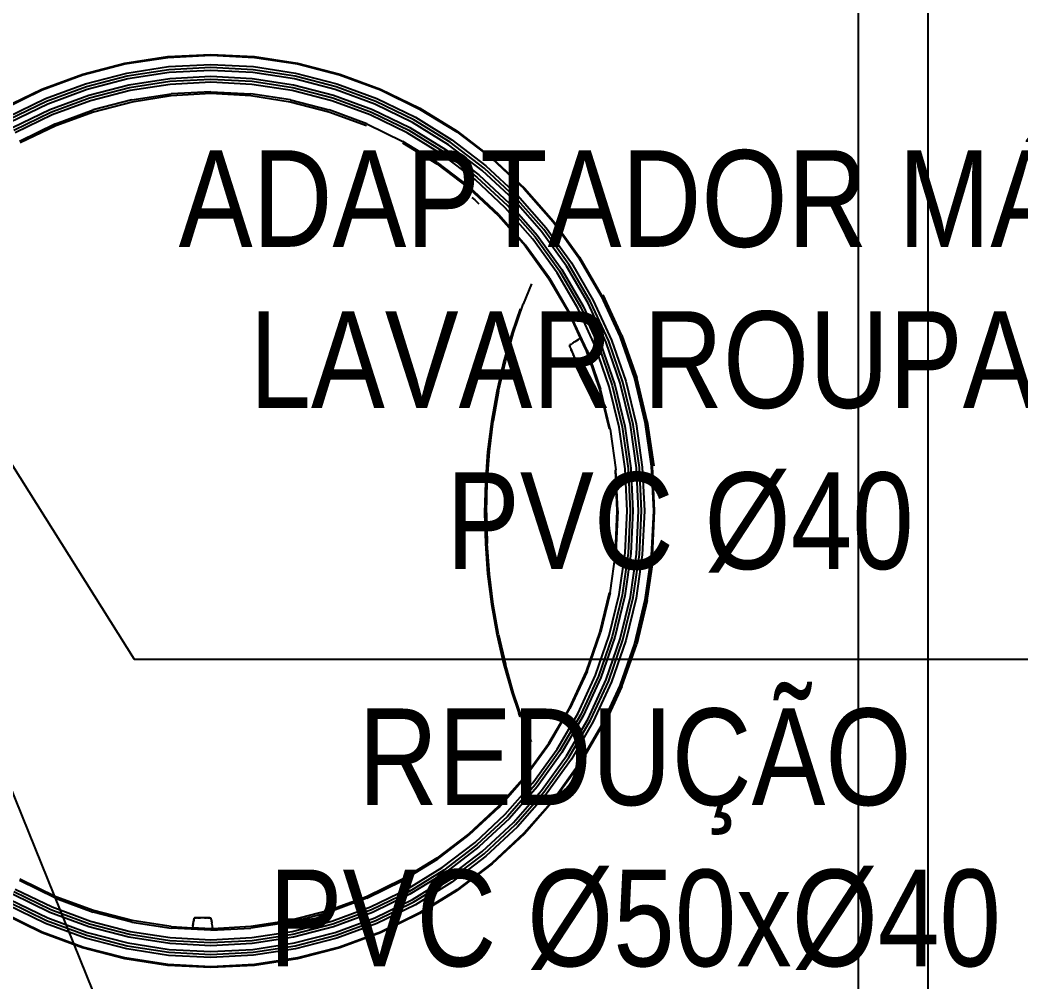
# Model space of a CAD drawing. Extents: x 41.9 to 126, y -21.3 to 38.1.
# Drawn here: x 90.602 to 92.674, y -14.603 to -12.612 of the extents above; entities that cross this region are included whole.
import ezdxf

# ---------------------------------------------------------------- set-up
doc = ezdxf.new("R2010")
doc.units = 0
doc.layers.add('ARQUITETURA_R07', color=8, linetype='CONTINUOUS')
doc.layers.add('LISTAGEM_TEXTO', color=7, linetype='CONTINUOUS')
doc.layers.add('RIOPREN_0.05', color=7, linetype='CONTINUOUS', lineweight=5)
doc.styles.add('ARIAL', font='arial.ttf')
doc.dimstyles.new('1_25 A.F', dxfattribs={"dimscale": 0, "dimtxt": 0.2, "dimasz": 0.1, "dimexe": 0.05, "dimexo": 0.05, "dimgap": -0.045, "dimtad": 1, "dimlfac": 0.25, "dimzin": 5, "dimdsep": 46, "dimtxsty": 'ARIAL', "dimcen": 0, "dimclrd": 256, "dimclre": 256, "dimclrt": 256, "dimadec": 0, "dimazin": 0, "dimtfac": 1, "dimtmove": 2, "dimatfit": 3, "dimfxl": 0.08, "dimtolj": 1, "dimtzin": 1, "dimlwd": -1, "dimlwe": -1, "dimarcsym": 0})

# ---------------------------------------------------------------- blocks, each defined once
blk = doc.blocks.new('VISTAS')
at = {"layer": 'ARQUITETURA_R07'}
for p, q in [((-0.42442, -1.29352), (-0.42442, 0.71648)), ((-0.46042, -1.03633), (-0.46042, -0.52124)), ((-0.8401, -0.54923), (-0.81794, -0.5458)), ((-0.84003, -0.54962), (-0.8179, -0.5462)), ((-0.81794, -0.5458), (-0.79553, -0.54464)), ((-0.8179, -0.5462), (-0.79553, -0.54504)), ((-0.79553, -0.54464), (-0.77303, -0.5458)), ((-0.79553, -0.54504), (-0.77307, -0.5462)), ((-0.77307, -0.5462), (-0.7508, -0.54962)), ((-0.77303, -0.5458), (-0.75072, -0.54923)), ((-0.86189, -0.55487), (-0.8401, -0.54923)), ((-0.86178, -0.55525), (-0.84003, -0.54962)), ((-0.83911, -0.55435), (-0.81744, -0.55099)), ((-0.81729, -0.55259), (-0.83881, -0.55593)), ((-0.81714, -0.55407), (-0.83853, -0.55738)), ((-0.81744, -0.55099), (-0.79553, -0.54986)), ((-0.79553, -0.55147), (-0.81729, -0.55259)), ((-0.79553, -0.55295), (-0.81714, -0.55407)), ((-0.79553, -0.54986), (-0.77353, -0.55099)), ((-0.77368, -0.5526), (-0.79553, -0.55147)), ((-0.77382, -0.55407), (-0.79553, -0.55295)), ((-0.75229, -0.55739), (-0.77382, -0.55407)), ((-0.75201, -0.55593), (-0.77368, -0.5526)), ((-0.77353, -0.55099), (-0.75171, -0.55435)), ((-0.7508, -0.54962), (-0.729, -0.55525)), ((-0.75072, -0.54923), (-0.72888, -0.55487)), ((-0.88308, -0.56266), (-0.86189, -0.55487)), ((-0.88293, -0.56304), (-0.86178, -0.55525)), ((-0.86043, -0.55986), (-0.83911, -0.55435)), ((-0.83881, -0.55593), (-0.85998, -0.5614)), ((-0.83853, -0.55738), (-0.85956, -0.56283)), ((-0.83796, -0.56035), (-0.81685, -0.55708)), ((-0.83768, -0.56178), (-0.81672, -0.55854)), ((-0.81685, -0.55708), (-0.79553, -0.55597)), ((-0.81672, -0.55854), (-0.79553, -0.55744)), ((-0.79553, -0.55907), (-0.81656, -0.56016)), ((-0.79553, -0.55597), (-0.77411, -0.55708)), ((-0.79553, -0.55744), (-0.77425, -0.55854)), ((-0.7744, -0.56016), (-0.79553, -0.55907)), ((-0.77425, -0.55854), (-0.75314, -0.56178)), ((-0.77411, -0.55708), (-0.75286, -0.56035)), ((-0.73122, -0.56283), (-0.75229, -0.55739)), ((-0.7308, -0.56141), (-0.75201, -0.55593)), ((-0.75171, -0.55435), (-0.73035, -0.55986)), ((-0.729, -0.55525), (-0.70785, -0.56304)), ((-0.72888, -0.55487), (-0.70771, -0.56267)), ((-0.90341, -0.57257), (-0.88308, -0.56266)), ((-0.90323, -0.57292), (-0.88293, -0.56304)), ((-0.88114, -0.56749), (-0.86043, -0.55986)), ((-0.85998, -0.5614), (-0.88055, -0.56898)), ((-0.85956, -0.56283), (-0.88, -0.57035)), ((-0.85871, -0.56572), (-0.83796, -0.56035)), ((-0.8583, -0.56712), (-0.83768, -0.56178)), ((-0.83737, -0.56338), (-0.85783, -0.56868)), ((-0.81656, -0.56016), (-0.83737, -0.56338)), ((-0.79553, -0.56399), (-0.81609, -0.56506)), ((-0.79553, -0.56399), (-0.77487, -0.56506)), ((-0.75345, -0.56338), (-0.7744, -0.56016)), ((-0.73294, -0.56868), (-0.75345, -0.56338)), ((-0.75314, -0.56178), (-0.73248, -0.56712)), ((-0.75286, -0.56035), (-0.73207, -0.56572)), ((-0.71079, -0.57035), (-0.73122, -0.56283)), ((-0.71023, -0.56898), (-0.7308, -0.56141)), ((-0.73035, -0.55986), (-0.70964, -0.56749)), ((-0.70785, -0.56304), (-0.68756, -0.57292)), ((-0.70771, -0.56267), (-0.68738, -0.57257)), ((-0.90103, -0.57717), (-0.88114, -0.56749)), ((-0.88055, -0.56898), (-0.9003, -0.57859)), ((-0.87888, -0.57314), (-0.85871, -0.56572)), ((-0.87834, -0.57449), (-0.8583, -0.56712)), ((-0.85783, -0.56868), (-0.87773, -0.576)), ((-0.83644, -0.56821), (-0.85645, -0.5734)), ((-0.85634, -0.5743), (-0.83634, -0.56913)), ((-0.83644, -0.56821), (-0.81609, -0.56506)), ((-0.83634, -0.56913), (-0.81603, -0.5659)), ((-0.81603, -0.5659), (-0.79552, -0.56477)), ((-0.79552, -0.56477), (-0.77492, -0.5659)), ((-0.77492, -0.5659), (-0.75448, -0.56913)), ((-0.75438, -0.56822), (-0.77487, -0.56506)), ((-0.75448, -0.56913), (-0.73913, -0.57309)), ((-0.75438, -0.56822), (-0.73432, -0.5734)), ((-0.71306, -0.576), (-0.73294, -0.56868)), ((-0.73248, -0.56712), (-0.71245, -0.57449)), ((-0.73207, -0.56572), (-0.71191, -0.57314)), ((-0.69049, -0.57859), (-0.71023, -0.56898)), ((-0.70964, -0.56749), (-0.68976, -0.57717)), ((-0.88, -0.57035), (-0.89962, -0.57991)), ((-0.89824, -0.58257), (-0.87888, -0.57314)), ((-0.89757, -0.58386), (-0.87834, -0.57449)), ((-0.87591, -0.58056), (-0.85645, -0.5734)), ((-0.87579, -0.5814), (-0.85634, -0.5743)), ((-0.73913, -0.57309), (-0.73444, -0.5743)), ((-0.73444, -0.5743), (-0.71499, -0.5814)), ((-0.71488, -0.58056), (-0.73432, -0.5734)), ((-0.71245, -0.57449), (-0.69321, -0.58386)), ((-0.71191, -0.57314), (-0.69255, -0.58257)), ((-0.69117, -0.57991), (-0.71079, -0.57035)), ((-0.68756, -0.57292), (-0.66829, -0.58481)), ((-0.68738, -0.57257), (-0.66808, -0.58447)), ((-0.87773, -0.576), (-0.89682, -0.5853)), ((-0.69396, -0.5853), (-0.71306, -0.576)), ((-0.67255, -0.59139), (-0.69117, -0.57991)), ((-0.67174, -0.59015), (-0.69049, -0.57859)), ((-0.68976, -0.57717), (-0.67088, -0.58882)), ((-0.87591, -0.58056), (-0.89458, -0.58965)), ((-0.89428, -0.59033), (-0.87579, -0.5814)), ((-0.71488, -0.58056), (-0.6962, -0.58965)), ((-0.69321, -0.58386), (-0.67496, -0.59512)), ((-0.69255, -0.58257), (-0.67418, -0.5939)), ((-0.66829, -0.58481), (-0.65025, -0.59858)), ((-0.66808, -0.58447), (-0.65001, -0.59827)), ((-0.69642, -0.59038), (-0.67872, -0.60124)), ((-0.67849, -0.60058), (-0.6962, -0.58965)), ((-0.67584, -0.59648), (-0.69396, -0.5853)), ((-0.65419, -0.60355), (-0.67174, -0.59015)), ((-0.67088, -0.58882), (-0.65321, -0.60231)), ((-0.67496, -0.59512), (-0.65787, -0.60817)), ((-0.67418, -0.5939), (-0.65697, -0.60704)), ((-0.65512, -0.60471), (-0.67255, -0.59139)), ((-0.67849, -0.60058), (-0.66189, -0.61325)), ((-0.65888, -0.60944), (-0.67584, -0.59648)), ((-0.65025, -0.59858), (-0.6336, -0.61411)), ((-0.65001, -0.59827), (-0.63334, -0.61383)), ((-0.67872, -0.60124), (-0.66215, -0.61384)), ((-0.63903, -0.61971), (-0.65512, -0.60471)), ((-0.638, -0.61866), (-0.65419, -0.60355)), ((-0.65321, -0.60231), (-0.6369, -0.61752)), ((-0.64322, -0.62404), (-0.65888, -0.60944)), ((-0.65787, -0.60817), (-0.64209, -0.62288)), ((-0.65697, -0.60704), (-0.6411, -0.62185)), ((-0.66215, -0.61384), (-0.64684, -0.62805)), ((-0.64658, -0.62753), (-0.66189, -0.61325)), ((-0.6336, -0.61411), (-0.61852, -0.63126)), ((-0.63334, -0.61383), (-0.61822, -0.631)), ((-0.66049, -0.61869), (-0.65904, -0.61997)), ((-0.6568, -0.62217), (-0.65904, -0.61997)), ((-0.62444, -0.63628), (-0.63903, -0.61971)), ((-0.62332, -0.63533), (-0.638, -0.61866)), ((-0.6369, -0.61752), (-0.62212, -0.63432)), ((-0.62903, -0.64017), (-0.64322, -0.62404)), ((-0.64209, -0.62288), (-0.62779, -0.63912)), ((-0.6411, -0.62185), (-0.62671, -0.6382)), ((-0.64684, -0.62805), (-0.63297, -0.64374)), ((-0.64658, -0.62753), (-0.63271, -0.64329)), ((-0.61852, -0.63126), (-0.60513, -0.64984)), ((-0.61822, -0.631), (-0.60481, -0.64962)), ((-0.6115, -0.65424), (-0.62444, -0.63628)), ((-0.61029, -0.6534), (-0.62332, -0.63533)), ((-0.62212, -0.63432), (-0.60901, -0.65252)), ((-0.61644, -0.65764), (-0.62903, -0.64017)), ((-0.62779, -0.63912), (-0.6151, -0.65672)), ((-0.62671, -0.6382), (-0.61394, -0.65592)), ((-0.63297, -0.64374), (-0.62065, -0.66076)), ((-0.62039, -0.66038), (-0.63271, -0.64329)), ((-0.60901, -0.65252), (-0.59769, -0.67196)), ((-0.60513, -0.64984), (-0.59357, -0.66968)), ((-0.60481, -0.64962), (-0.59324, -0.6695)), ((-0.60557, -0.67631), (-0.61644, -0.65764)), ((-0.6151, -0.65672), (-0.60415, -0.67553)), ((-0.61394, -0.65592), (-0.60292, -0.67485)), ((-0.60034, -0.67342), (-0.6115, -0.65424)), ((-0.59905, -0.67271), (-0.61029, -0.6534)), ((-0.62065, -0.66076), (-0.61006, -0.67884)), ((-0.62039, -0.66038), (-0.60976, -0.67863)), ((-0.62966, -0.6634), (-0.63393, -0.67394)), ((-0.5897, -0.69306), (-0.59905, -0.67271)), ((-0.59769, -0.67196), (-0.58828, -0.69245)), ((-0.59357, -0.66968), (-0.58396, -0.69061)), ((-0.59324, -0.6695), (-0.58362, -0.69045)), ((-0.58285, -0.69009), (-0.5925, -0.66905)), ((-0.63561, -0.67634), (-0.63991, -0.68888)), ((-0.63893, -0.6886), (-0.63393, -0.67394)), ((-0.59653, -0.69598), (-0.60557, -0.67631)), ((-0.60415, -0.67553), (-0.59505, -0.69535)), ((-0.60292, -0.67485), (-0.59376, -0.69479)), ((-0.59105, -0.69364), (-0.60034, -0.67342)), ((-0.61006, -0.67884), (-0.61002, -0.67894)), ((-0.60428, -0.69141), (-0.61002, -0.67894)), ((-0.60093, -0.69787), (-0.60976, -0.67863)), ((-0.64319, -0.70361), (-0.63893, -0.6886)), ((-0.63991, -0.68888), (-0.64418, -0.70385)), ((-0.60819, -0.69394), (-0.60836, -0.69404)), ((-0.60819, -0.69394), (-0.60791, -0.69376)), ((-0.60791, -0.69376), (-0.60786, -0.69373)), ((-0.60759, -0.69355), (-0.60786, -0.69373)), ((-0.60758, -0.69358), (-0.60786, -0.69373)), ((-0.60732, -0.69339), (-0.60759, -0.69355)), ((-0.60732, -0.69339), (-0.60758, -0.69358)), ((-0.60732, -0.69339), (-0.60553, -0.69222)), ((-0.60551, -0.69226), (-0.60732, -0.69339)), ((-0.6053, -0.69208), (-0.60553, -0.69222)), ((-0.6053, -0.69208), (-0.60551, -0.69226)), ((-0.6053, -0.69208), (-0.6048, -0.69175)), ((-0.60428, -0.69141), (-0.6048, -0.69175)), ((-0.60426, -0.69144), (-0.6048, -0.69175)), ((-0.60426, -0.69144), (-0.60428, -0.69141)), ((-0.60123, -0.69803), (-0.60426, -0.69144)), ((-0.58374, -0.7147), (-0.59105, -0.69364)), ((-0.58234, -0.71427), (-0.5897, -0.69306)), ((-0.58828, -0.69245), (-0.58087, -0.7138)), ((-0.58396, -0.69061), (-0.5764, -0.71241)), ((-0.58362, -0.69045), (-0.57604, -0.71229)), ((-0.58285, -0.69009), (-0.57524, -0.71202)), ((-0.60993, -0.69528), (-0.60991, -0.69522)), ((-0.60993, -0.69528), (-0.6099, -0.69524)), ((-0.60993, -0.69528), (-0.60991, -0.69532)), ((-0.60991, -0.69532), (-0.60992, -0.69536)), ((-0.60991, -0.6954), (-0.60992, -0.69536)), ((-0.6099, -0.69514), (-0.60991, -0.69522)), ((-0.60988, -0.69518), (-0.60991, -0.69522)), ((-0.60991, -0.69545), (-0.60991, -0.6954)), ((-0.60989, -0.69549), (-0.60991, -0.69545)), ((-0.6099, -0.69514), (-0.60987, -0.69508)), ((-0.6099, -0.69514), (-0.60986, -0.69511)), ((-0.60988, -0.69518), (-0.6099, -0.69514)), ((-0.60988, -0.69518), (-0.6099, -0.69524)), ((-0.60987, -0.69558), (-0.60989, -0.69549)), ((-0.60983, -0.69502), (-0.60987, -0.69508)), ((-0.60986, -0.69561), (-0.60987, -0.69558)), ((-0.60986, -0.69511), (-0.60982, -0.69505)), ((-0.60986, -0.69561), (-0.60985, -0.69564)), ((-0.60984, -0.69568), (-0.60986, -0.69561)), ((-0.60984, -0.69568), (-0.60985, -0.69564)), ((-0.60985, -0.69564), (-0.60982, -0.69571)), ((-0.60984, -0.69568), (-0.60982, -0.69571)), ((-0.60981, -0.69574), (-0.60984, -0.69568)), ((-0.60983, -0.69502), (-0.60978, -0.69496)), ((-0.60982, -0.69505), (-0.60976, -0.695)), ((-0.60981, -0.69574), (-0.60982, -0.69571)), ((-0.60979, -0.6958), (-0.60981, -0.69574)), ((-0.60978, -0.69583), (-0.6098, -0.69577)), ((-0.60977, -0.69586), (-0.60979, -0.6958)), ((-0.60978, -0.69583), (-0.60979, -0.6958)), ((-0.60952, -0.69478), (-0.60978, -0.69496)), ((-0.60976, -0.695), (-0.60978, -0.69496)), ((-0.60975, -0.6959), (-0.60978, -0.69583)), ((-0.60978, -0.69583), (-0.60977, -0.69586)), ((-0.60977, -0.69586), (-0.60974, -0.69592)), ((-0.60951, -0.69482), (-0.60976, -0.695)), ((-0.60974, -0.69592), (-0.60975, -0.6959)), ((-0.60961, -0.6954), (-0.60974, -0.69506)), ((-0.60973, -0.69596), (-0.60974, -0.69592)), ((-0.60971, -0.696), (-0.60973, -0.69596)), ((-0.6097, -0.69603), (-0.60971, -0.696)), ((-0.60969, -0.69607), (-0.6097, -0.69603)), ((-0.60969, -0.69607), (-0.60967, -0.69612)), ((-0.60967, -0.69612), (-0.60966, -0.69615)), ((-0.60966, -0.69615), (-0.60964, -0.6962)), ((-0.60962, -0.69626), (-0.60964, -0.6962)), ((-0.60963, -0.69623), (-0.60964, -0.6962)), ((-0.60961, -0.69629), (-0.60963, -0.69623)), ((-0.60963, -0.69623), (-0.60962, -0.69626)), ((-0.60962, -0.69626), (-0.60961, -0.69629)), ((-0.60959, -0.69632), (-0.60962, -0.69626)), ((-0.60961, -0.69629), (-0.60959, -0.69632)), ((-0.60959, -0.69632), (-0.60958, -0.69635)), ((-0.60958, -0.69635), (-0.60956, -0.6964)), ((-0.60956, -0.6964), (-0.60955, -0.69643)), ((-0.60955, -0.69643), (-0.60953, -0.69648)), ((-0.60953, -0.69648), (-0.60952, -0.69651)), ((-0.60952, -0.69478), (-0.60886, -0.69435)), ((-0.60952, -0.69651), (-0.6095, -0.69655)), ((-0.60951, -0.69482), (-0.60884, -0.69439)), ((-0.6095, -0.69655), (-0.60949, -0.69658)), ((-0.60949, -0.69658), (-0.60947, -0.69663)), ((-0.60947, -0.69663), (-0.60942, -0.69676)), ((-0.60942, -0.69676), (-0.6094, -0.69679)), ((-0.6094, -0.69679), (-0.60939, -0.69684)), ((-0.60939, -0.69684), (-0.6093, -0.69705)), ((-0.6093, -0.69705), (-0.60927, -0.69713)), ((-0.60928, -0.69696), (-0.60739, -0.70168)), ((-0.60927, -0.69713), (-0.60924, -0.69722)), ((-0.60924, -0.69722), (-0.60918, -0.69735)), ((-0.60918, -0.69735), (-0.60917, -0.69738)), ((-0.60911, -0.69754), (-0.60917, -0.69738)), ((-0.60908, -0.69758), (-0.60911, -0.69754)), ((-0.60889, -0.69809), (-0.60908, -0.69758)), ((-0.60886, -0.69816), (-0.60889, -0.69809)), ((-0.60886, -0.69435), (-0.60883, -0.69434)), ((-0.60886, -0.69816), (-0.60884, -0.69822)), ((-0.60883, -0.69434), (-0.60884, -0.69439)), ((-0.60884, -0.69822), (-0.60882, -0.69826)), ((-0.60883, -0.69434), (-0.60862, -0.69421)), ((-0.60882, -0.69826), (-0.60879, -0.69833)), ((-0.60879, -0.69833), (-0.60797, -0.70039)), ((-0.60862, -0.69421), (-0.60855, -0.69416)), ((-0.60846, -0.6941), (-0.60855, -0.69416)), ((-0.6084, -0.69407), (-0.60846, -0.6941)), ((-0.60836, -0.69404), (-0.6084, -0.69407)), ((-0.59991, -0.70185), (-0.60123, -0.69803)), ((-0.60093, -0.69787), (-0.59397, -0.71791)), ((-0.58942, -0.71648), (-0.59653, -0.69598)), ((-0.59505, -0.69535), (-0.58788, -0.716)), ((-0.59376, -0.69479), (-0.58655, -0.71558)), ((-0.64418, -0.70385), (-0.64768, -0.7191)), ((-0.64669, -0.7189), (-0.64319, -0.70361)), ((-0.60795, -0.70042), (-0.60797, -0.70039)), ((-0.60794, -0.70047), (-0.60795, -0.70042)), ((-0.60792, -0.70051), (-0.60794, -0.70047)), ((-0.6079, -0.70055), (-0.60792, -0.70051)), ((-0.6079, -0.70055), (-0.60787, -0.70064)), ((-0.60787, -0.70064), (-0.60779, -0.70084)), ((-0.60779, -0.70084), (-0.60776, -0.7009)), ((-0.60776, -0.7009), (-0.60768, -0.70108)), ((-0.60768, -0.70108), (-0.60766, -0.70113)), ((-0.60766, -0.70113), (-0.60766, -0.70116)), ((-0.60766, -0.70116), (-0.60764, -0.70121)), ((-0.60761, -0.70128), (-0.60764, -0.70121)), ((-0.60761, -0.70128), (-0.6076, -0.70131)), ((-0.60758, -0.70135), (-0.6076, -0.70131)), ((-0.60757, -0.70138), (-0.60758, -0.70135)), ((-0.60755, -0.70143), (-0.60757, -0.70138)), ((-0.60753, -0.70147), (-0.60755, -0.70143)), ((-0.60749, -0.70156), (-0.60753, -0.70147)), ((-0.60748, -0.7016), (-0.60749, -0.70156)), ((-0.60747, -0.70163), (-0.60748, -0.7016)), ((-0.60745, -0.70168), (-0.60747, -0.70163)), ((-0.60744, -0.70171), (-0.60745, -0.70168)), ((-0.6074, -0.70179), (-0.60744, -0.70171)), ((-0.6074, -0.70179), (-0.60738, -0.70183)), ((-0.60736, -0.70189), (-0.60738, -0.70183)), ((-0.60736, -0.70189), (-0.60734, -0.70195)), ((-0.60736, -0.70189), (-0.60735, -0.70192)), ((-0.60735, -0.70192), (-0.60734, -0.70195)), ((-0.60732, -0.70199), (-0.60734, -0.70195)), ((-0.60731, -0.70203), (-0.60732, -0.70199)), ((-0.60731, -0.70203), (-0.60729, -0.70207)), ((-0.60729, -0.70207), (-0.60728, -0.7021)), ((-0.60725, -0.70216), (-0.60728, -0.7021)), ((-0.60722, -0.70223), (-0.60725, -0.70216)), ((-0.60721, -0.70226), (-0.60722, -0.70223)), ((-0.60719, -0.70231), (-0.60721, -0.70226)), ((-0.60719, -0.70231), (-0.60717, -0.70235)), ((-0.60717, -0.70235), (-0.60717, -0.70237)), ((-0.60717, -0.70237), (-0.60714, -0.70244)), ((-0.60714, -0.70244), (-0.60712, -0.70248)), ((-0.60712, -0.70248), (-0.60711, -0.70251)), ((-0.60711, -0.70251), (-0.60709, -0.70255)), ((-0.60709, -0.70255), (-0.60706, -0.70262)), ((-0.60707, -0.70259), (-0.60709, -0.70255)), ((-0.60707, -0.70259), (-0.60706, -0.70262)), ((-0.60706, -0.70262), (-0.60704, -0.70266)), ((-0.60704, -0.70266), (-0.60703, -0.70269)), ((-0.60701, -0.70275), (-0.60703, -0.70269)), ((-0.60699, -0.70279), (-0.60701, -0.70275)), ((-0.60701, -0.70275), (-0.60698, -0.70282)), ((-0.60696, -0.70285), (-0.60699, -0.70279)), ((-0.60696, -0.70285), (-0.60698, -0.70282)), ((-0.60696, -0.70285), (-0.60694, -0.7029)), ((-0.60696, -0.70285), (-0.60695, -0.70288)), ((-0.60694, -0.7029), (-0.60695, -0.70288)), ((-0.60694, -0.7029), (-0.60693, -0.70292)), ((-0.60694, -0.7029), (-0.60691, -0.70297)), ((-0.60693, -0.70292), (-0.60691, -0.70297)), ((-0.60691, -0.70297), (-0.6069, -0.703)), ((-0.60691, -0.70297), (-0.60689, -0.70303)), ((-0.60689, -0.70303), (-0.6069, -0.703)), ((-0.60686, -0.70306), (-0.6069, -0.703)), ((-0.60689, -0.70303), (-0.60686, -0.70306)), ((-0.60686, -0.70306), (-0.60683, -0.70313)), ((-0.60686, -0.70306), (-0.60685, -0.70309)), ((-0.60683, -0.70313), (-0.60685, -0.70309)), ((-0.60681, -0.70314), (-0.60685, -0.70309)), ((-0.60683, -0.70313), (-0.60679, -0.70317)), ((-0.60675, -0.7032), (-0.60681, -0.70314)), ((-0.60674, -0.70323), (-0.60679, -0.70317)), ((-0.60679, -0.70317), (-0.60678, -0.70321)), ((-0.60679, -0.70317), (-0.60675, -0.7032)), ((-0.60673, -0.70326), (-0.60678, -0.70321)), ((-0.60674, -0.70323), (-0.60678, -0.70321)), ((-0.60675, -0.7032), (-0.6067, -0.70323)), ((-0.60674, -0.70323), (-0.60669, -0.70326)), ((-0.6067, -0.70323), (-0.60674, -0.70323)), ((-0.60674, -0.70323), (-0.60673, -0.70326)), ((-0.60673, -0.70326), (-0.60668, -0.70328)), ((-0.60668, -0.70328), (-0.6067, -0.70323)), ((-0.60669, -0.70326), (-0.60667, -0.70331)), ((-0.60664, -0.70327), (-0.60668, -0.70328)), ((-0.60663, -0.7033), (-0.60668, -0.70328)), ((-0.60668, -0.70328), (-0.60667, -0.70331)), ((-0.60667, -0.70331), (-0.60663, -0.7033)), ((-0.60661, -0.70334), (-0.60667, -0.70331)), ((-0.60657, -0.7033), (-0.60664, -0.70327)), ((-0.60663, -0.7033), (-0.60656, -0.70333)), ((-0.60661, -0.70334), (-0.60656, -0.70333)), ((-0.60661, -0.70334), (-0.60655, -0.70336)), ((-0.6065, -0.70331), (-0.60657, -0.7033)), ((-0.60649, -0.70334), (-0.60656, -0.70333)), ((-0.60647, -0.70338), (-0.60655, -0.70336)), ((-0.60644, -0.70329), (-0.60653, -0.70308)), ((-0.60643, -0.70332), (-0.6065, -0.70331)), ((-0.60649, -0.70334), (-0.60643, -0.70332)), ((-0.60649, -0.70334), (-0.60641, -0.70336)), ((-0.60647, -0.70338), (-0.6064, -0.70339)), ((-0.60639, -0.70334), (-0.60643, -0.70332)), ((-0.60639, -0.70334), (-0.60641, -0.70336)), ((-0.6064, -0.70339), (-0.6061, -0.70333)), ((-0.60622, -0.70329), (-0.60639, -0.70334)), ((-0.60613, -0.70326), (-0.60622, -0.70329)), ((-0.60611, -0.70329), (-0.60622, -0.70329)), ((-0.60611, -0.70329), (-0.60605, -0.7033)), ((-0.6061, -0.70333), (-0.60611, -0.70329)), ((-0.6061, -0.70333), (-0.60605, -0.7033)), ((-0.60605, -0.7033), (-0.60568, -0.7032)), ((-0.60568, -0.7032), (-0.60598, -0.70322)), ((-0.6055, -0.70316), (-0.60568, -0.7032)), ((-0.60536, -0.70309), (-0.6055, -0.70316)), ((-0.6055, -0.70316), (-0.60534, -0.70312)), ((-0.6055, -0.70316), (-0.60533, -0.70316)), ((-0.60483, -0.70299), (-0.60534, -0.70312)), ((-0.60533, -0.70316), (-0.60483, -0.70299)), ((-0.60397, -0.70279), (-0.60483, -0.70299)), ((-0.60389, -0.70278), (-0.60397, -0.70279)), ((-0.60388, -0.7028), (-0.60397, -0.70279)), ((-0.60284, -0.7025), (-0.6039, -0.70275)), ((-0.60389, -0.70278), (-0.60284, -0.7025)), ((-0.60388, -0.7028), (-0.60151, -0.70225)), ((-0.60284, -0.7025), (-0.60152, -0.70222)), ((-0.59991, -0.70185), (-0.60152, -0.70222)), ((-0.5999, -0.70188), (-0.60151, -0.70225)), ((-0.5999, -0.70188), (-0.59991, -0.70185)), ((-0.59429, -0.71803), (-0.5999, -0.70188)), ((-0.57848, -0.7364), (-0.58374, -0.7147)), ((-0.57704, -0.7361), (-0.58234, -0.71427)), ((-0.58087, -0.7138), (-0.57553, -0.73579)), ((-0.5764, -0.71241), (-0.57095, -0.73485)), ((-0.57604, -0.71229), (-0.57058, -0.73478)), ((-0.56975, -0.73459), (-0.57524, -0.71202)), ((-0.64768, -0.7191), (-0.65041, -0.73458)), ((-0.64669, -0.7189), (-0.64942, -0.73443)), ((-0.58931, -0.73863), (-0.59429, -0.71803)), ((-0.58896, -0.73855), (-0.59397, -0.71791)), ((-0.5843, -0.73759), (-0.58942, -0.71648)), ((-0.58788, -0.716), (-0.58272, -0.73727)), ((-0.58655, -0.71558), (-0.58135, -0.73699)), ((-0.65041, -0.73458), (-0.65237, -0.75023)), ((-0.65137, -0.75013), (-0.64942, -0.73443)), ((-0.57095, -0.73485), (-0.56768, -0.75772)), ((-0.57058, -0.73478), (-0.56731, -0.75768)), ((-0.56975, -0.73459), (-0.56644, -0.75758)), ((-0.58896, -0.73855), (-0.58597, -0.75958)), ((-0.58123, -0.75909), (-0.5843, -0.73759)), ((-0.58272, -0.73727), (-0.57963, -0.75894)), ((-0.58135, -0.73699), (-0.57824, -0.75879)), ((-0.57532, -0.75849), (-0.57848, -0.7364)), ((-0.57386, -0.75835), (-0.57704, -0.7361)), ((-0.57553, -0.73579), (-0.57233, -0.75819)), ((-0.65237, -0.75023), (-0.65354, -0.766)), ((-0.65255, -0.76595), (-0.65137, -0.75013)), ((-0.58639, -0.75963), (-0.58546, -0.78084)), ((-0.58497, -0.78082), (-0.58597, -0.75958)), ((-0.58021, -0.78082), (-0.58123, -0.75909)), ((-0.57963, -0.75894), (-0.5786, -0.78082)), ((-0.57824, -0.75879), (-0.5772, -0.78082)), ((-0.57427, -0.78081), (-0.57532, -0.75849)), ((-0.57281, -0.78082), (-0.57386, -0.75835)), ((-0.57233, -0.75819), (-0.57127, -0.78081)), ((-0.56768, -0.75772), (-0.5666, -0.78081)), ((-0.56731, -0.75768), (-0.56622, -0.78081)), ((-0.65354, -0.766), (-0.65394, -0.78183)), ((-0.65294, -0.78183), (-0.65255, -0.76595)), ((-0.65394, -0.78183), (-0.65354, -0.79766)), ((-0.65294, -0.78183), (-0.65255, -0.79771)), ((-0.58546, -0.78084), (-0.58639, -0.80208)), ((-0.58497, -0.78082), (-0.58597, -0.8021)), ((-0.58123, -0.80258), (-0.58021, -0.78082)), ((-0.5786, -0.78082), (-0.57963, -0.80274)), ((-0.5772, -0.78082), (-0.57824, -0.80288)), ((-0.57532, -0.80317), (-0.57427, -0.78081)), ((-0.57386, -0.80332), (-0.57281, -0.78082)), ((-0.57127, -0.78081), (-0.57233, -0.80348)), ((-0.5666, -0.78081), (-0.56769, -0.80395)), ((-0.56622, -0.78081), (-0.56731, -0.80399)), ((-0.65354, -0.79766), (-0.65237, -0.81343)), ((-0.65137, -0.81353), (-0.65255, -0.79771)), ((-0.58897, -0.82318), (-0.58597, -0.8021)), ((-0.5843, -0.82414), (-0.58123, -0.80258)), ((-0.57963, -0.80274), (-0.58272, -0.82446)), ((-0.57824, -0.80288), (-0.58135, -0.82474)), ((-0.57848, -0.82533), (-0.57532, -0.80317)), ((-0.57704, -0.82563), (-0.57386, -0.80332)), ((-0.57233, -0.80348), (-0.57553, -0.82593)), ((-0.56769, -0.80395), (-0.57095, -0.82687)), ((-0.56731, -0.80399), (-0.57058, -0.82695)), ((-0.56975, -0.82712), (-0.56644, -0.80407)), ((-0.65237, -0.81343), (-0.65041, -0.82909)), ((-0.64942, -0.82924), (-0.65137, -0.81353)), ((-0.59429, -0.84373), (-0.58931, -0.82311)), ((-0.58897, -0.82318), (-0.59397, -0.84384)), ((-0.58942, -0.84526), (-0.5843, -0.82414)), ((-0.58272, -0.82446), (-0.58788, -0.84575)), ((-0.58135, -0.82474), (-0.58655, -0.84616)), ((-0.58374, -0.84704), (-0.57848, -0.82533)), ((-0.58234, -0.84748), (-0.57704, -0.82563)), ((-0.57553, -0.82593), (-0.58087, -0.84794)), ((-0.57095, -0.82687), (-0.5764, -0.84934)), ((-0.57058, -0.82695), (-0.57604, -0.84945)), ((-0.56975, -0.82712), (-0.57524, -0.84972)), ((-0.65041, -0.82909), (-0.64768, -0.84457)), ((-0.64669, -0.84476), (-0.64942, -0.82924)), ((-0.60123, -0.86372), (-0.59429, -0.84373)), ((-0.60093, -0.86388), (-0.59397, -0.84384)), ((-0.64768, -0.84457), (-0.64418, -0.85982)), ((-0.64669, -0.84476), (-0.64319, -0.86006)), ((-0.59653, -0.86576), (-0.58942, -0.84526)), ((-0.58788, -0.84575), (-0.59505, -0.8664)), ((-0.58655, -0.84616), (-0.59376, -0.86695)), ((-0.59105, -0.8681), (-0.58374, -0.84704)), ((-0.5897, -0.86869), (-0.58234, -0.84748)), ((-0.58087, -0.84794), (-0.58828, -0.86929)), ((-0.5764, -0.84934), (-0.58396, -0.87113)), ((-0.57604, -0.84945), (-0.58362, -0.87128)), ((-0.58285, -0.87164), (-0.57524, -0.84972)), ((-0.64418, -0.85982), (-0.63991, -0.87478)), ((-0.63894, -0.87506), (-0.64319, -0.86006)), ((-0.61006, -0.88291), (-0.60123, -0.86372)), ((-0.60093, -0.86388), (-0.60976, -0.88311)), ((-0.60557, -0.88543), (-0.59653, -0.86576)), ((-0.59505, -0.8664), (-0.60415, -0.88622)), ((-0.59376, -0.86695), (-0.60292, -0.88689)), ((-0.60034, -0.88832), (-0.59105, -0.8681)), ((-0.59905, -0.88904), (-0.5897, -0.86869)), ((-0.58828, -0.86929), (-0.59769, -0.88978)), ((-0.63991, -0.87478), (-0.63626, -0.88549)), ((-0.63393, -0.88972), (-0.63894, -0.87506)), ((-0.58396, -0.87113), (-0.59357, -0.89205)), ((-0.58362, -0.87128), (-0.59324, -0.89224)), ((-0.58285, -0.87164), (-0.5925, -0.89268)), ((-0.63561, -0.88734), (-0.63626, -0.88549)), ((-0.62065, -0.90102), (-0.61006, -0.88291)), ((-0.62039, -0.90136), (-0.60976, -0.88311)), ((-0.61644, -0.9041), (-0.60557, -0.88543)), ((-0.62965, -0.90028), (-0.63393, -0.88972)), ((-0.60415, -0.88622), (-0.6151, -0.90502)), ((-0.60292, -0.88689), (-0.61394, -0.90582)), ((-0.6115, -0.9075), (-0.60034, -0.88832)), ((-0.61029, -0.90834), (-0.59905, -0.88904)), ((-0.59769, -0.88978), (-0.60901, -0.90922)), ((-0.59357, -0.89205), (-0.60513, -0.9119)), ((-0.59324, -0.89224), (-0.60481, -0.91212)), ((-0.59319, -0.89259), (-0.5932, -0.89262)), ((-0.62067, -0.90112), (-0.63297, -0.91803)), ((-0.62065, -0.90102), (-0.62067, -0.90112)), ((-0.62039, -0.90136), (-0.6327, -0.91845)), ((-0.62903, -0.92157), (-0.61644, -0.9041)), ((-0.6151, -0.90502), (-0.62779, -0.92262)), ((-0.61394, -0.90582), (-0.62671, -0.92354)), ((-0.62444, -0.92546), (-0.6115, -0.9075)), ((-0.62331, -0.92641), (-0.61029, -0.90834)), ((-0.60901, -0.90922), (-0.62212, -0.92742)), ((-0.60513, -0.9119), (-0.61851, -0.93048)), ((-0.60481, -0.91212), (-0.61822, -0.93073)), ((-0.63297, -0.91803), (-0.64684, -0.93372)), ((-0.64658, -0.93421), (-0.6327, -0.91845)), ((-0.64322, -0.93769), (-0.62903, -0.92157)), ((-0.62779, -0.92262), (-0.64209, -0.93886)), ((-0.62671, -0.92354), (-0.6411, -0.93988)), ((-0.63902, -0.94202), (-0.62444, -0.92546)), ((-0.63799, -0.94309), (-0.62331, -0.92641)), ((-0.62212, -0.92742), (-0.6369, -0.94421)), ((-0.61851, -0.93048), (-0.6336, -0.94762)), ((-0.61822, -0.93073), (-0.63333, -0.9479)), ((-0.64684, -0.93372), (-0.66214, -0.94793)), ((-0.64658, -0.93421), (-0.66189, -0.94849)), ((-0.65888, -0.9523), (-0.64322, -0.93769)), ((-0.64209, -0.93886), (-0.65786, -0.95357)), ((-0.6411, -0.93988), (-0.65697, -0.95469)), ((-0.65511, -0.95703), (-0.63902, -0.94202)), ((-0.65419, -0.95819), (-0.63799, -0.94309)), ((-0.6369, -0.94421), (-0.65321, -0.95943)), ((-0.6336, -0.94762), (-0.65025, -0.96315)), ((-0.66214, -0.94793), (-0.67872, -0.96053)), ((-0.67848, -0.96116), (-0.66189, -0.94849)), ((-0.67584, -0.96526), (-0.65888, -0.9523)), ((-0.63333, -0.9479), (-0.65001, -0.96346)), ((-0.65786, -0.95357), (-0.67496, -0.96662)), ((-0.65697, -0.95469), (-0.67418, -0.96783)), ((-0.67255, -0.97035), (-0.65511, -0.95703)), ((-0.67872, -0.96053), (-0.69641, -0.9714)), ((-0.67848, -0.96116), (-0.6962, -0.97209)), ((-0.67174, -0.97159), (-0.65419, -0.95819)), ((-0.65321, -0.95943), (-0.67088, -0.97292)), ((-0.65025, -0.96315), (-0.66829, -0.97693)), ((-0.69396, -0.97644), (-0.67584, -0.96526)), ((-0.67496, -0.96662), (-0.69321, -0.97788)), ((-0.67418, -0.96783), (-0.69255, -0.97917)), ((-0.65001, -0.96346), (-0.66808, -0.97726)), ((-0.87591, -0.98118), (-0.89458, -0.97209)), ((-0.8758, -0.9804), (-0.89437, -0.9714)), ((-0.69641, -0.9714), (-0.71499, -0.9804)), ((-0.71487, -0.98118), (-0.6962, -0.97209)), ((-0.69117, -0.98183), (-0.67255, -0.97035)), ((-0.69048, -0.98315), (-0.67174, -0.97159)), ((-0.67088, -0.97292), (-0.68975, -0.98456)), ((-0.87834, -0.98725), (-0.89757, -0.97788)), ((-0.89682, -0.97644), (-0.87773, -0.98573)), ((-0.71305, -0.98573), (-0.69396, -0.97644)), ((-0.69321, -0.97788), (-0.71245, -0.98725)), ((-0.66829, -0.97693), (-0.68755, -0.98881)), ((-0.66808, -0.97726), (-0.68737, -0.98917)), ((-0.9003, -0.98315), (-0.88055, -0.99277)), ((-0.89962, -0.98183), (-0.88, -0.99139)), ((-0.87888, -0.9886), (-0.89824, -0.97917)), ((-0.87591, -0.98118), (-0.85645, -0.98834)), ((-0.87573, -0.98044), (-0.8758, -0.9804)), ((-0.85634, -0.9875), (-0.87573, -0.98044)), ((-0.71505, -0.98043), (-0.73444, -0.9875)), ((-0.71487, -0.98118), (-0.73432, -0.98834)), ((-0.71505, -0.98043), (-0.71499, -0.9804)), ((-0.69255, -0.97917), (-0.71191, -0.98859)), ((-0.71079, -0.99139), (-0.69117, -0.98183)), ((-0.71023, -0.99277), (-0.69048, -0.98315)), ((-0.88308, -0.99907), (-0.90341, -0.98917)), ((-0.88293, -0.9987), (-0.90323, -0.98881)), ((-0.88115, -0.99425), (-0.90103, -0.98456)), ((-0.85871, -0.99602), (-0.87888, -0.9886)), ((-0.8583, -0.99462), (-0.87834, -0.98725)), ((-0.87773, -0.98573), (-0.85784, -0.99306)), ((-0.83644, -0.99352), (-0.85645, -0.98834)), ((-0.83634, -0.99267), (-0.85634, -0.9875)), ((-0.73444, -0.9875), (-0.75448, -0.99267)), ((-0.75438, -0.99352), (-0.73432, -0.98834)), ((-0.73294, -0.99306), (-0.71305, -0.98573)), ((-0.71245, -0.98725), (-0.73248, -0.99462)), ((-0.71191, -0.98859), (-0.73207, -0.99602)), ((-0.68975, -0.98456), (-0.70964, -0.99425)), ((-0.68755, -0.98881), (-0.70785, -0.9987)), ((-0.68737, -0.98917), (-0.70771, -0.99907)), ((-0.86043, -1.00187), (-0.88115, -0.99425)), ((-0.88055, -0.99277), (-0.85998, -1.00034)), ((-0.88, -0.99139), (-0.85956, -0.99891)), ((-0.85784, -0.99306), (-0.83737, -0.99836)), ((-0.83644, -0.99352), (-0.81609, -0.99668)), ((-0.81603, -0.99591), (-0.83634, -0.99267)), ((-0.80471, -0.99434), (-0.80507, -0.9965)), ((-0.80484, -0.99547), (-0.80465, -0.99434)), ((-0.80468, -0.99434), (-0.80484, -0.99547)), ((-0.80471, -0.99434), (-0.80452, -0.99339)), ((-0.80468, -0.99434), (-0.80452, -0.99339)), ((-0.80452, -0.99339), (-0.80444, -0.99283)), ((-0.80447, -0.99283), (-0.80452, -0.99339)), ((-0.80441, -0.99267), (-0.80447, -0.99283)), ((-0.80441, -0.99267), (-0.80444, -0.99283)), ((-0.80441, -0.99267), (-0.80438, -0.99248)), ((-0.8044, -0.99283), (-0.80441, -0.99267)), ((-0.80432, -0.99209), (-0.80438, -0.99248)), ((-0.80438, -0.99248), (-0.80429, -0.99218)), ((-0.80427, -0.99172), (-0.80434, -0.99203)), ((-0.80434, -0.99203), (-0.80432, -0.99209)), ((-0.80434, -0.99203), (-0.80429, -0.99203)), ((-0.80429, -0.99203), (-0.80432, -0.99209)), ((-0.80429, -0.99203), (-0.80425, -0.99193)), ((-0.80424, -0.99165), (-0.80427, -0.99172)), ((-0.80426, -0.99203), (-0.80425, -0.99193)), ((-0.80425, -0.99193), (-0.80423, -0.99174)), ((-0.8042, -0.99165), (-0.80424, -0.99172)), ((-0.80424, -0.99165), (-0.8042, -0.99165)), ((-0.80423, -0.99174), (-0.80424, -0.99172)), ((-0.80423, -0.99174), (-0.80419, -0.99172)), ((-0.8042, -0.99165), (-0.80416, -0.99159)), ((-0.8042, -0.99165), (-0.80419, -0.99159)), ((-0.8042, -0.99165), (-0.80419, -0.99172)), ((-0.80415, -0.99153), (-0.80419, -0.99159)), ((-0.80419, -0.99172), (-0.80416, -0.99165)), ((-0.80417, -0.99172), (-0.80395, -0.99172)), ((-0.80411, -0.99153), (-0.80416, -0.99159)), ((-0.80416, -0.99165), (-0.80412, -0.99159)), ((-0.80415, -0.99153), (-0.8041, -0.99149)), ((-0.80415, -0.99153), (-0.80411, -0.99153)), ((-0.80412, -0.99159), (-0.80408, -0.99153)), ((-0.80411, -0.99153), (-0.80407, -0.99149)), ((-0.80407, -0.99149), (-0.8041, -0.99149)), ((-0.80408, -0.99153), (-0.80402, -0.99149)), ((-0.80403, -0.99145), (-0.80407, -0.99149)), ((-0.80402, -0.99149), (-0.80407, -0.99149)), ((-0.80403, -0.99145), (-0.80396, -0.99142)), ((-0.804, -0.99145), (-0.80403, -0.99145)), ((-0.80402, -0.99149), (-0.80396, -0.99145)), ((-0.804, -0.99145), (-0.80402, -0.99149)), ((-0.804, -0.99145), (-0.80393, -0.99142)), ((-0.804, -0.99145), (-0.80396, -0.99142)), ((-0.80396, -0.99145), (-0.8039, -0.99142)), ((-0.8039, -0.99142), (-0.80396, -0.99142)), ((-0.80393, -0.99142), (-0.80396, -0.99142)), ((-0.80387, -0.9914), (-0.80393, -0.99142)), ((-0.80393, -0.99142), (-0.8039, -0.99142)), ((-0.8039, -0.99142), (-0.80384, -0.9914)), ((-0.80387, -0.9914), (-0.8038, -0.9914)), ((-0.8038, -0.9914), (-0.80384, -0.9914)), ((-0.8038, -0.9914), (-0.80373, -0.99139)), ((-0.80376, -0.99139), (-0.8038, -0.9914)), ((-0.80376, -0.99139), (-0.80373, -0.99139)), ((-0.8037, -0.99139), (-0.80376, -0.99139)), ((-0.8037, -0.99139), (-0.80373, -0.99139)), ((-0.80363, -0.99138), (-0.8037, -0.99139)), ((-0.80365, -0.99139), (-0.8037, -0.99139)), ((-0.80363, -0.99138), (-0.80365, -0.99139)), ((-0.8036, -0.99139), (-0.80365, -0.99139)), ((-0.80357, -0.99139), (-0.80363, -0.99138)), ((-0.80363, -0.99138), (-0.8036, -0.99139)), ((-0.80357, -0.99139), (-0.8036, -0.99139)), ((-0.80357, -0.99139), (-0.80351, -0.99138)), ((-0.80354, -0.99138), (-0.80357, -0.99139)), ((-0.80347, -0.99138), (-0.80354, -0.99138)), ((-0.80351, -0.99138), (-0.80347, -0.99138)), ((-0.80344, -0.99138), (-0.80351, -0.99138)), ((-0.80347, -0.99138), (-0.80341, -0.99138)), ((-0.80347, -0.99138), (-0.80344, -0.99138)), ((-0.80341, -0.99138), (-0.80344, -0.99138)), ((-0.80338, -0.99138), (-0.80341, -0.99138)), ((-0.8033, -0.99138), (-0.80338, -0.99138)), ((-0.80333, -0.99138), (-0.80338, -0.99138)), ((-0.80326, -0.99138), (-0.80333, -0.99138)), ((-0.8033, -0.99138), (-0.80326, -0.99138)), ((-0.80321, -0.99138), (-0.80326, -0.99138)), ((-0.80318, -0.99138), (-0.80321, -0.99138)), ((-0.80314, -0.99137), (-0.80318, -0.99138)), ((-0.80307, -0.99137), (-0.80314, -0.99137)), ((-0.80304, -0.99138), (-0.80314, -0.99137)), ((-0.80307, -0.99137), (-0.803, -0.99137)), ((-0.803, -0.99137), (-0.80304, -0.99138)), ((-0.803, -0.99137), (-0.80295, -0.99138)), ((-0.80295, -0.99138), (-0.8029, -0.99137)), ((-0.8029, -0.99137), (-0.80285, -0.99137)), ((-0.8029, -0.99137), (-0.80287, -0.99137)), ((-0.80287, -0.99137), (-0.80282, -0.99137)), ((-0.80285, -0.99137), (-0.80279, -0.99137)), ((-0.80282, -0.99137), (-0.80279, -0.99137)), ((-0.80275, -0.99137), (-0.80279, -0.99137)), ((-0.80271, -0.99137), (-0.80275, -0.99137)), ((-0.80271, -0.99137), (-0.80267, -0.99137)), ((-0.8026, -0.99137), (-0.80267, -0.99137)), ((-0.80267, -0.99137), (-0.80262, -0.99137)), ((-0.80256, -0.99137), (-0.80262, -0.99137)), ((-0.80262, -0.99137), (-0.8026, -0.99137)), ((-0.80256, -0.99137), (-0.8026, -0.99137)), ((-0.80256, -0.99137), (-0.8025, -0.99138)), ((-0.8025, -0.99138), (-0.80246, -0.99137)), ((-0.80246, -0.99137), (-0.80238, -0.99137)), ((-0.80238, -0.99137), (-0.80234, -0.99137)), ((-0.79741, -0.99143), (-0.80236, -0.99143)), ((-0.80234, -0.99137), (-0.80229, -0.99137)), ((-0.80229, -0.99137), (-0.80225, -0.99137)), ((-0.80225, -0.99137), (-0.80222, -0.99137)), ((-0.80222, -0.99137), (-0.80212, -0.99137)), ((-0.80212, -0.99137), (-0.80208, -0.99137)), ((-0.80208, -0.99137), (-0.802, -0.99137)), ((-0.802, -0.99137), (-0.80195, -0.99137)), ((-0.80192, -0.99137), (-0.80195, -0.99137)), ((-0.80192, -0.99137), (-0.80185, -0.99137)), ((-0.8018, -0.99137), (-0.80185, -0.99137)), ((-0.80176, -0.99138), (-0.8018, -0.99137)), ((-0.80171, -0.99138), (-0.80176, -0.99138)), ((-0.80171, -0.99138), (-0.8015, -0.99137)), ((-0.8015, -0.99137), (-0.80143, -0.99137)), ((-0.80143, -0.99137), (-0.80125, -0.99137)), ((-0.80125, -0.99137), (-0.80115, -0.99137)), ((-0.80115, -0.99137), (-0.80112, -0.99137)), ((-0.80112, -0.99137), (-0.80107, -0.99137)), ((-0.80107, -0.99137), (-0.80102, -0.99137)), ((-0.80102, -0.99137), (-0.80099, -0.99137)), ((-0.80092, -0.99137), (-0.80099, -0.99137)), ((-0.80099, -0.99137), (-0.80096, -0.99137)), ((-0.80096, -0.99137), (-0.80092, -0.99137)), ((-0.80089, -0.99137), (-0.80096, -0.99137)), ((-0.80089, -0.99137), (-0.80092, -0.99137)), ((-0.79882, -0.99137), (-0.80089, -0.99137)), ((-0.79882, -0.99137), (-0.79875, -0.99137)), ((-0.79868, -0.99137), (-0.79875, -0.99137)), ((-0.79875, -0.99137), (-0.79871, -0.99137)), ((-0.79865, -0.99137), (-0.79871, -0.99137)), ((-0.79865, -0.99137), (-0.79868, -0.99137)), ((-0.79865, -0.99137), (-0.79857, -0.99137)), ((-0.79857, -0.99137), (-0.79804, -0.99138)), ((-0.79799, -0.99137), (-0.79804, -0.99138)), ((-0.79799, -0.99137), (-0.79783, -0.99137)), ((-0.79779, -0.99137), (-0.79783, -0.99137)), ((-0.79766, -0.99137), (-0.79779, -0.99137)), ((-0.79756, -0.99137), (-0.79766, -0.99137)), ((-0.79748, -0.99137), (-0.79756, -0.99137)), ((-0.79726, -0.99137), (-0.79748, -0.99137)), ((-0.79726, -0.99137), (-0.79721, -0.99138)), ((-0.79721, -0.99138), (-0.79717, -0.99137)), ((-0.79704, -0.99137), (-0.79717, -0.99137)), ((-0.79699, -0.99137), (-0.79704, -0.99137)), ((-0.79691, -0.99137), (-0.79699, -0.99137)), ((-0.79689, -0.99137), (-0.79691, -0.99137)), ((-0.79689, -0.99137), (-0.79676, -0.99138)), ((-0.79672, -0.99137), (-0.79676, -0.99138)), ((-0.79666, -0.99137), (-0.79672, -0.99137)), ((-0.79669, -0.99137), (-0.79672, -0.99137)), ((-0.79669, -0.99137), (-0.79662, -0.99137)), ((-0.79666, -0.99137), (-0.79659, -0.99138)), ((-0.79662, -0.99137), (-0.79666, -0.99137)), ((-0.79662, -0.99137), (-0.79659, -0.99138)), ((-0.79659, -0.99138), (-0.79654, -0.99138)), ((-0.79654, -0.99138), (-0.79651, -0.99138)), ((-0.79646, -0.99138), (-0.79651, -0.99138)), ((-0.79646, -0.99138), (-0.79641, -0.99138)), ((-0.79634, -0.99138), (-0.79641, -0.99138)), ((-0.79638, -0.99138), (-0.79641, -0.99138)), ((-0.7963, -0.99138), (-0.79638, -0.99138)), ((-0.7963, -0.99138), (-0.79634, -0.99138)), ((-0.79625, -0.99138), (-0.7963, -0.99138)), ((-0.79617, -0.99138), (-0.79625, -0.99138)), ((-0.79625, -0.99138), (-0.7962, -0.99138)), ((-0.7962, -0.99138), (-0.79615, -0.99138)), ((-0.79612, -0.99139), (-0.79617, -0.99138)), ((-0.79608, -0.99139), (-0.79615, -0.99138)), ((-0.79615, -0.99138), (-0.79612, -0.99139)), ((-0.79612, -0.99139), (-0.79608, -0.99139)), ((-0.79603, -0.99139), (-0.79608, -0.99139)), ((-0.79608, -0.99139), (-0.79601, -0.99139)), ((-0.79603, -0.99139), (-0.79601, -0.99139)), ((-0.79603, -0.99139), (-0.79597, -0.99139)), ((-0.79597, -0.99139), (-0.79601, -0.99139)), ((-0.79597, -0.99139), (-0.79594, -0.99139)), ((-0.79594, -0.99139), (-0.79589, -0.9914)), ((-0.79589, -0.9914), (-0.79586, -0.9914)), ((-0.79588, -0.99172), (-0.79553, -0.99172)), ((-0.79586, -0.9914), (-0.79581, -0.99142)), ((-0.79581, -0.99142), (-0.79576, -0.99142)), ((-0.79576, -0.99142), (-0.79569, -0.99145)), ((-0.79576, -0.99142), (-0.79573, -0.99143)), ((-0.79566, -0.99145), (-0.79573, -0.99143)), ((-0.79569, -0.99145), (-0.79563, -0.99149)), ((-0.79566, -0.99145), (-0.7956, -0.99149)), ((-0.79563, -0.99149), (-0.79558, -0.99153)), ((-0.79555, -0.99153), (-0.7956, -0.99149)), ((-0.79558, -0.99153), (-0.79553, -0.99159)), ((-0.79555, -0.99153), (-0.7955, -0.99159)), ((-0.79553, -0.99159), (-0.79549, -0.99165)), ((-0.79546, -0.99165), (-0.7955, -0.99159)), ((-0.79549, -0.99165), (-0.79547, -0.99172)), ((-0.79546, -0.99165), (-0.79547, -0.99172)), ((-0.79541, -0.99203), (-0.79547, -0.99172)), ((-0.79536, -0.99203), (-0.79547, -0.99172)), ((-0.79546, -0.99165), (-0.79543, -0.99172)), ((-0.79536, -0.99203), (-0.79543, -0.99172)), ((-0.79541, -0.99203), (-0.79527, -0.99283)), ((-0.79536, -0.99203), (-0.79523, -0.99283)), ((-0.79518, -0.99319), (-0.79527, -0.99283)), ((-0.79523, -0.99283), (-0.79518, -0.99319)), ((-0.79518, -0.99319), (-0.79512, -0.99361)), ((-0.79512, -0.99361), (-0.79507, -0.99395)), ((-0.79507, -0.99395), (-0.79506, -0.99401)), ((-0.795, -0.99434), (-0.79506, -0.99401)), ((-0.79503, -0.99434), (-0.79506, -0.99401)), ((-0.79496, -0.99466), (-0.79503, -0.99434)), ((-0.79496, -0.99466), (-0.795, -0.99434)), ((-0.75448, -0.99267), (-0.77493, -0.99591)), ((-0.75438, -0.99352), (-0.77487, -0.99668)), ((-0.75345, -0.99835), (-0.73294, -0.99306)), ((-0.73122, -0.99891), (-0.71079, -0.99139)), ((-0.7308, -1.00034), (-0.71023, -0.99277)), ((-0.70964, -0.99425), (-0.73035, -1.00187)), ((-0.8619, -1.00687), (-0.88308, -0.99907)), ((-0.86178, -1.00648), (-0.88293, -0.9987)), ((-0.85956, -0.99891), (-0.83853, -1.00435)), ((-0.83796, -1.00139), (-0.85871, -0.99602)), ((-0.83768, -0.99996), (-0.8583, -0.99462)), ((-0.83737, -0.99836), (-0.81656, -1.00158)), ((-0.79553, -0.99775), (-0.81609, -0.99668)), ((-0.81603, -0.99591), (-0.80507, -0.9965)), ((-0.80503, -0.99651), (-0.80507, -0.9965)), ((-0.80484, -0.99547), (-0.80503, -0.99651)), ((-0.79552, -0.99702), (-0.80503, -0.99651)), ((-0.79553, -0.99775), (-0.77487, -0.99668)), ((-0.79461, -0.99697), (-0.79552, -0.99702)), ((-0.79463, -0.99681), (-0.79496, -0.99466)), ((-0.79457, -0.99697), (-0.79496, -0.99466)), ((-0.79461, -0.99697), (-0.79463, -0.99681)), ((-0.79457, -0.99697), (-0.79461, -0.99697)), ((-0.77493, -0.99591), (-0.79457, -0.99697)), ((-0.7744, -1.00158), (-0.75345, -0.99835)), ((-0.73248, -0.99462), (-0.75314, -0.99996)), ((-0.73207, -0.99602), (-0.75286, -1.00139)), ((-0.75229, -1.00435), (-0.73122, -0.99891)), ((-0.70785, -0.9987), (-0.72899, -1.00648)), ((-0.70771, -0.99907), (-0.72888, -1.00687)), ((-0.83912, -1.00739), (-0.86043, -1.00187)), ((-0.85998, -1.00034), (-0.83881, -1.00582)), ((-0.83853, -1.00435), (-0.81714, -1.00766)), ((-0.81685, -1.00466), (-0.83796, -1.00139)), ((-0.81672, -1.00321), (-0.83768, -0.99996)), ((-0.79553, -1.00576), (-0.81685, -1.00466)), ((-0.79553, -1.0043), (-0.81672, -1.00321)), ((-0.81656, -1.00158), (-0.79553, -1.00267)), ((-0.79553, -1.00267), (-0.7744, -1.00158)), ((-0.77425, -1.0032), (-0.79553, -1.0043)), ((-0.77411, -1.00466), (-0.79553, -1.00576)), ((-0.75314, -0.99996), (-0.77425, -1.0032)), ((-0.75286, -1.00139), (-0.77411, -1.00466)), ((-0.77382, -1.00766), (-0.75229, -1.00435)), ((-0.75201, -1.00581), (-0.7308, -1.00034)), ((-0.73035, -1.00187), (-0.75171, -1.00739)), ((-0.8401, -1.01251), (-0.8619, -1.00687)), ((-0.84003, -1.01212), (-0.86178, -1.00648)), ((-0.81744, -1.01075), (-0.83912, -1.00739)), ((-0.83881, -1.00582), (-0.81729, -1.00915)), ((-0.81729, -1.00915), (-0.79553, -1.01028)), ((-0.81714, -1.00766), (-0.79553, -1.00879)), ((-0.79553, -1.00879), (-0.77382, -1.00766)), ((-0.79553, -1.01028), (-0.77368, -1.00915)), ((-0.77368, -1.00915), (-0.75201, -1.00581)), ((-0.75171, -1.00739), (-0.77353, -1.01074)), ((-0.72899, -1.00648), (-0.7508, -1.01211)), ((-0.72888, -1.00687), (-0.75072, -1.01251)), ((-0.81794, -1.01594), (-0.8401, -1.01251)), ((-0.8179, -1.01554), (-0.84003, -1.01212)), ((-0.79553, -1.01188), (-0.81744, -1.01075)), ((-0.77353, -1.01074), (-0.79553, -1.01188)), ((-0.7508, -1.01211), (-0.77307, -1.01554)), ((-0.75072, -1.01251), (-0.77303, -1.01594)), ((-0.79553, -1.0171), (-0.81794, -1.01594)), ((-0.79553, -1.0167), (-0.8179, -1.01554)), ((-0.77307, -1.01554), (-0.79553, -1.0167)), ((-0.77303, -1.01594), (-0.79553, -1.0171))]:
    blk.add_line(p, q, dxfattribs=at)

msp = doc.modelspace()

# ---------------------------------------------------------------- block references
at = {"layer": 'LISTAGEM_TEXTO', "xscale": 4, "yscale": 4, "zscale": 4}
msp.add_blockref('VISTAS', (94.1793, -10.5048), dxfattribs=at)

# ---------------------------------------------------------------- texts
at = {"layer": 'RIOPREN_0.05', "char_height": 0.2, "width": 6.684595, "attachment_point": 1, "rotation": 359.9999, "style": 'ARIAL'}
for s, insert in [('\\pxsm1,qc;{\\fArial Narrow|b0|i0|c0|p34;ADAPTADOR MÁQ.\\PLAVAR ROUPAS\\PPVC %%C40}', (88.6256, -12.8817)), ('\\pxsm1,qc;{\\fArial Narrow|b0|i0|c0|p34;REDUÇÃO\\PPVC %%C50x%%C40}', (88.5323, -14.037))]:
    msp.add_mtext(s, dxfattribs=dict(at, insert=insert))

# ---------------------------------------------------------------- leaders
at = {"layer": 'LISTAGEM_TEXTO'}
for points in [[(89.9219, -12.4789), (90.8386, -13.9346), (93.189, -13.9346)], [(90.0091, -12.7869), (90.7995, -14.7374), (92.8628, -14.7374)]]:
    msp.add_leader(points, dimstyle='1_25 A.F', override={"dimscale": 1, "dimgap": 0.045, "dimtad": 0, "dimzin": 0}, dxfattribs=at)

doc.saveas('drawing.dxf')
